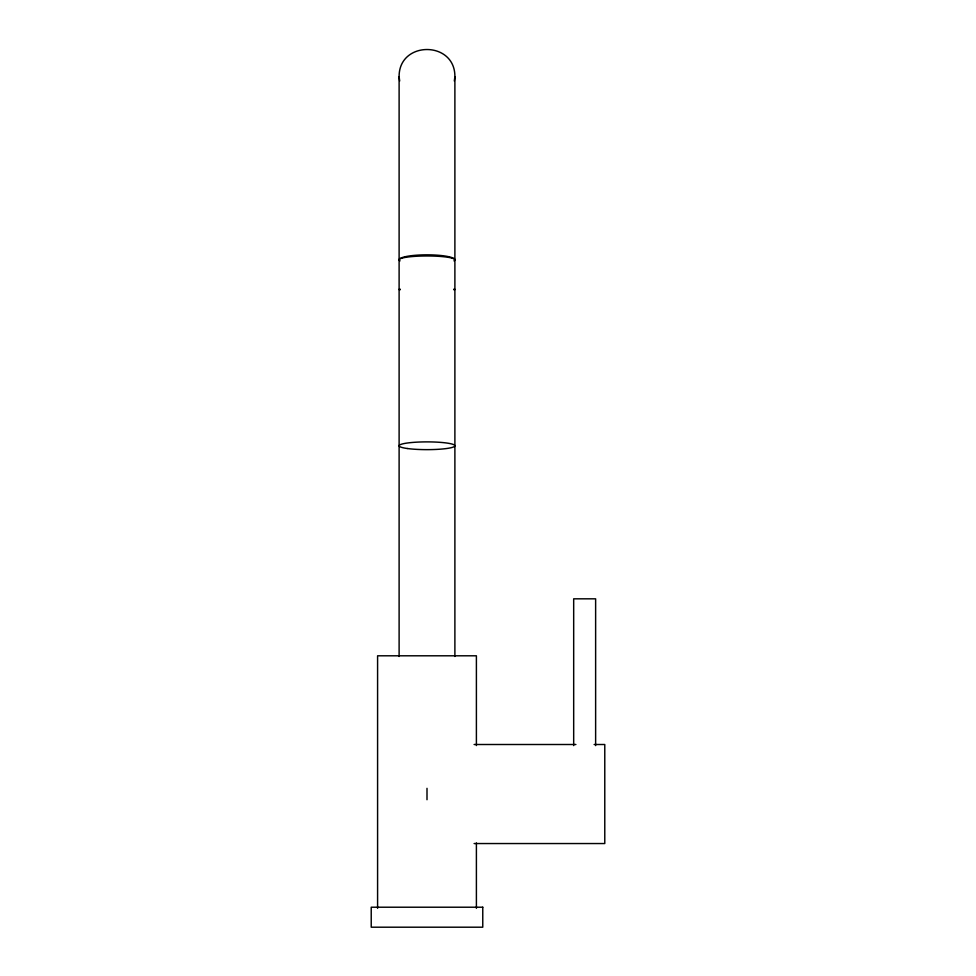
<?xml version="1.0" encoding="UTF-8"?>
<svg xmlns="http://www.w3.org/2000/svg" width="976" height="976" viewBox="0 0 976 976"><rect width="100%" height="100%" fill="white"/><g stroke="black" fill="none" stroke-linecap="round" stroke-linejoin="round"><path stroke-width="1.46" d="M399.111 656.47L399.111 76.689C398.745 40.48 455.255 40.48 454.889 76.689L454.889 656.47M454.316 81.008L454.889 76.689M399.111 289.469L400.062 289.469M453.938 289.469L454.889 289.469M474.104 744.505L575.901 744.505M594.14 744.505L604.778 744.505L604.778 843.545L474.104 843.545M399.111 76.689L399.684 81.008M595.628 745.603L595.628 598.825L573.681 598.825L573.681 745.603M476.398 745.554L476.398 655.799L377.59 655.799L377.59 908.314M476.398 842.91L476.398 908.314M427 788.327L427 799.722M400.062 260.86A27.889 3.88 0 0 1 427 255.968A27.889 3.88 0 0 1 453.938 260.86M399.123 259.848A27.877 5.026 0 0 1 427 254.834A27.877 5.026 0 0 1 454.877 259.848M453.925 289.164A27.877 1.159 0 0 1 453.925 289.774M400.075 289.774A27.877 1.159 0 0 1 400.075 289.164M482.766 907.216L371.222 907.216L371.222 927.2L482.766 927.2L482.766 907.216M407.285 448.509A27.889 3.88 0 0 0 453.938 446.764A27.889 3.88 0 0 0 419.778 442.018A27.889 3.88 0 0 0 407.285 448.509"/></g></svg>
